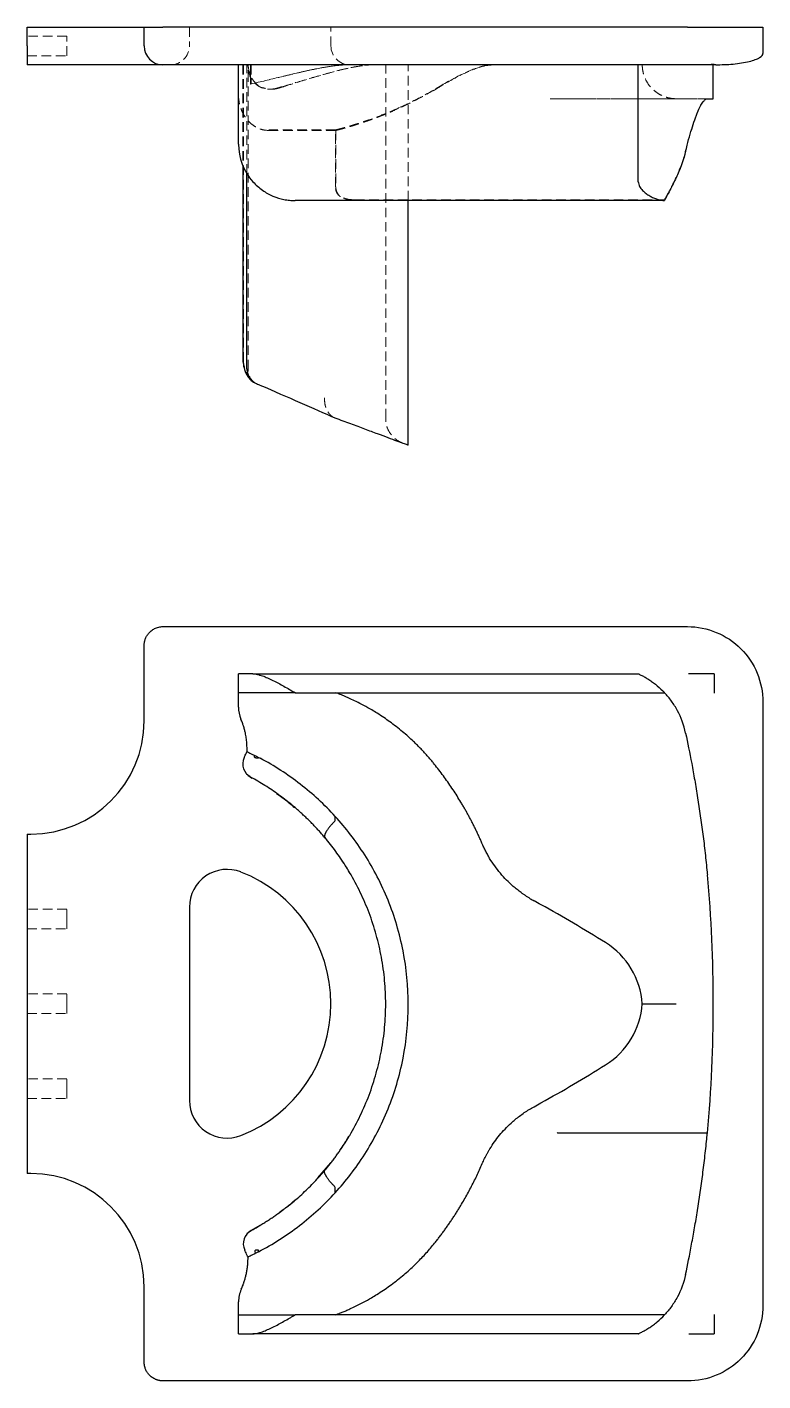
# Model space of a CAD drawing. Header units: millimetres. Extents: x 34 to 253, y 7 to 186.
# Drawn here: x 34.3 to 131.7, y 7 to 186.4 of the extents above; entities that cross this region are included whole.
import ezdxf

# ---------------------------------------------------------------- set-up
doc = ezdxf.new("R2010")
doc.units = ezdxf.units.MM
doc.linetypes.add('HIDDEN', pattern=[1.905, 1.27, -0.635])

msp = doc.modelspace()

# ---------------------------------------------------------------- linework, layer by layer
at = {"color": 7, "linetype": 'Continuous', "lineweight": 25}
for p, q in [((34.27, 183.93), (34.27, 186.43)), ((34.27, 186.43), (34.78, 186.43)), ((34.78, 186.43), (49.78, 186.43)), ((49.78, 184.28), (49.78, 186.43)), ((49.78, 186.43), (52.27, 186.43)), ((121.73, 186.43), (52.27, 186.43)), ((121.73, 186.43), (131.72, 186.43)), ((131.72, 186.43), (131.72, 182.93)), ((34.27, 183.93), (34.27, 181.44)), ((34.78, 181.44), (34.27, 181.44)), ((52.27, 181.44), (34.78, 181.44)), ((121.73, 181.44), (52.27, 181.44)), ((62.27, 170.94), (62.27, 181.44)), ((115.22, 165.94), (115.22, 181.44)), ((125.28, 181.44), (121.88, 181.44)), ((125.14, 176.94), (125.14, 181.44)), ((125.28, 181.44), (125.28, 181.47)), ((124.32, 176.94), (124.37, 176.94)), ((124.37, 176.94), (125.14, 176.94)), ((62.84, 168.08), (62.84, 142.61)), ((63.39, 141.17), (63.39, 167)), ((118.69, 163.45), (69.77, 163.45)), ((84.76, 131.02), (84.76, 163.45)), ((118.7, 163.45), (118.69, 163.45)), ((118.7, 163.55), (118.7, 163.45)), ((52.27, 106.99), (121.73, 106.99)), ((49.78, 94.5), (49.78, 100.74)), ((62.27, 98.23), (62.27, 100.74)), ((64.18, 100.74), (62.27, 100.74)), ((64.18, 100.74), (115.22, 100.74)), ((125.28, 100.74), (121.88, 100.74)), ((125.28, 100.74), (125.28, 98.19)), ((69.77, 98.23), (62.27, 98.23)), ((62.27, 96.31), (62.27, 98.23)), ((69.77, 98.23), (118.7, 98.23)), ((131.72, 97), (131.72, 17.04)), ((63.33, 87.48), (63.81, 87.13)), ((63.88, 87.03), (64.08, 86.92)), ((75.08, 81.38), (75.08, 81.84)), ((34.27, 79.51), (34.27, 77.01)), ((34.27, 79.51), (34.78, 79.51)), ((73.69, 79.05), (73.84, 78.87)), ((34.27, 77.01), (34.27, 37.03)), ((55.77, 69.82), (55.77, 44.21)), ((104.59, 39.91), (124.36, 39.91)), ((34.27, 37.03), (34.27, 34.53)), ((72.79, 33.96), (74.48, 35.95)), ((34.78, 34.53), (34.27, 34.53)), ((75.08, 31.98), (75.08, 32.6)), ((63.92, 26.99), (65.12, 27.7)), ((63.87, 26.89), (63.39, 26.54)), ((64.93, 24.16), (64.93, 24.31)), ((49.78, 13.29), (49.78, 19.53)), ((62.27, 15.79), (62.27, 17.52)), ((62.27, 13.29), (62.27, 15.79)), ((62.27, 15.79), (69.77, 15.79)), ((118.68, 15.79), (69.77, 15.79)), ((125.28, 15.84), (125.28, 13.29)), ((62.27, 13.29), (64.18, 13.29)), ((115.22, 13.29), (64.18, 13.29)), ((121.89, 13.29), (125.28, 13.29)), ((121.73, 7.04), (52.27, 7.04))]:
    msp.add_line(p, q, dxfattribs=at)
at = {"color": 7, "linetype": 'HIDDEN', "lineweight": 18}
for p, q in [((39.52, 185.25), (34.27, 185.25)), ((39.52, 182.62), (39.52, 185.25)), ((55.77, 186.43), (55.77, 183.93)), ((74.51, 183.93), (74.51, 186.43)), ((34.27, 182.62), (39.52, 182.62)), ((62.84, 181.44), (62.84, 168.08)), ((62.91, 181.44), (62.91, 142.58)), ((63.39, 167), (63.39, 181.44)), ((63.43, 181.26), (63.4, 181.43)), ((63.53, 141.08), (63.53, 181.44)), ((63.55, 181.34), (63.53, 181.44)), ((63.88, 181.44), (63.88, 178.88)), ((63.88, 178.88), (63.88, 181.44)), ((63.92, 181.44), (63.92, 178.93)), ((63.95, 181.44), (63.95, 178.93)), ((81.76, 134.56), (81.76, 181.44)), ((84.76, 163.45), (84.76, 181.44)), ((125.14, 181.44), (125.14, 176.94)), ((63.88, 178.88), (63.88, 178.88)), ((63.92, 178.93), (63.95, 178.93)), ((124.31, 176.94), (103.53, 176.94)), ((103.56, 176.94), (103.54, 176.94)), ((103.56, 176.94), (104.47, 176.94)), ((124.33, 176.94), (103.86, 176.94)), ((103.86, 176.94), (104.49, 176.94)), ((104.57, 176.94), (124.32, 176.94)), ((75.11, 172.8), (66.27, 172.8)), ((75.16, 172.74), (66.27, 172.74)), ((75.11, 165.26), (75.11, 172.8)), ((75.16, 172.74), (75.16, 165.27)), ((64.18, 165.94), (64.29, 165.82)), ((77.59, 163.55), (77.67, 163.55)), ((77.67, 163.55), (118.7, 163.55)), ((118.68, 163.55), (118.68, 163.45)), ((65.04, 139.01), (64.93, 139.06)), ((39.52, 69.57), (34.27, 69.57)), ((39.52, 68.26), (39.52, 69.57)), ((39.52, 66.95), (39.52, 68.26)), ((34.27, 66.95), (39.52, 66.95)), ((39.52, 58.33), (34.27, 58.33)), ((39.52, 57.02), (39.52, 58.33)), ((34.27, 55.71), (39.52, 55.71)), ((39.52, 55.71), (39.52, 57.02)), ((39.52, 47.08), (34.27, 47.08)), ((39.52, 45.77), (39.52, 47.08)), ((39.52, 44.46), (39.52, 45.77)), ((34.27, 44.46), (39.52, 44.46))]:
    msp.add_line(p, q, dxfattribs=at)
at = {"color": 7, "linetype": 'HIDDEN', "lineweight": 18, "flags": 128}
msp.add_lwpolyline([(131.72, 182.93), (131.72, 182.93)], dxfattribs=at)
at = {"color": 7, "linetype": 'Continuous', "lineweight": 25}
for centre, radius, start, end in [((52.27, 183.93), 2.5, 180, 270), ((69.77, 170.94), 7.5, 180, 221.8103), ((110.52, 90.57), 11.21, 43.1297, 43.2304), ((66.27, 96.31), 4, 180, 203.1782), ((34.78, 94.5), 14.99, 270, 0), ((64.84, 88.79), 2, 155.0365, 241.5179), ((60.77, 69.82), 5, 68.6763, 180), ((55.77, 57.02), 18.74, 291.3237, 68.6763), ((-44.11, 57.9), 169.25, 359.7024, 5.4959), ((108.89, 84.34), 15.59, 239.2376, 241.3463), ((11.9, -93.14), 186.66, 61.0189, 61.3463), ((11.9, -93.14), 186.66, 57.9762, 61.0189), ((105.37, 56.3), 10.4, 3.96, 57.9762), ((105.37, 57.74), 10.4, 302.0238, 356.04), ((-44.11, 56.14), 169.25, 354.4975, 0.2976), ((11.9, 207.18), 186.66, 298.9772, 302.0238), ((60.77, 44.21), 5, 180, 291.3237), ((11.9, 207.18), 186.66, 298.6537, 298.9772), ((34.78, 19.53), 14.99, 0, 90), ((64.9, 25.23), 2, 118.602, 205.1952), ((66.27, 17.52), 4, 155.5134, 180)]:
    msp.add_arc(centre, radius, start, end, dxfattribs=at)
at = {"color": 7, "linetype": 'HIDDEN', "lineweight": 18}
for centre, start, end in [((53.27, 183.93), 270, 0), ((77.01, 183.93), 180, 270)]:
    msp.add_arc(centre, 2.5, start, end, dxfattribs=at)
at = {"color": 7, "linetype": 'Continuous', "lineweight": 25}
for points, knots in [([(49.78, 183.93), (49.78, 183.93), (49.78, 183.96), (49.78, 184.04), (49.78, 184.07), (49.78, 184.16), (49.78, 184.21), (49.78, 184.28)], [0, 0, 0, 0, 0.5, 0.5, 0.75, 0.75, 1, 1, 1, 1]), ([(125.47, 181.44), (126.21, 181.44), (127, 181.47), (128.54, 181.61), (129.28, 181.73), (130.2, 181.95), (130.47, 182.03), (130.94, 182.2), (131.13, 182.29), (131.59, 182.57), (131.72, 182.76), (131.72, 182.93)], [0, 0, 0, 0, 0.25, 0.25, 0.5, 0.5, 0.625, 0.625, 0.75, 0.75, 1, 1, 1, 1]), ([(121.49, 169.95), (121.75, 171.07), (122.02, 172.06), (122.42, 173.35), (122.55, 173.75), (122.75, 174.31), (122.81, 174.48), (122.94, 174.82), (123, 174.98), (123.32, 175.73), (123.55, 176.18), (123.87, 176.63), (123.97, 176.75), (124.16, 176.9), (124.25, 176.94), (124.33, 176.94)], [0, 0, 0, 0, 0.25, 0.25, 0.375, 0.375, 0.4375, 0.4375, 0.5, 0.5, 0.75, 0.75, 0.875, 0.875, 1, 1, 1, 1]), ([(121.49, 169.95), (121.26, 168.98), (120.88, 167.95), (120.17, 166.34), (119.9, 165.79), (119.33, 164.68), (119.03, 164.12), (118.7, 163.55)], [0, 0, 0, 0, 0.5, 0.5, 0.75, 0.75, 1, 1, 1, 1]), ([(64.18, 165.94), (64.37, 165.73), (64.57, 165.53), (65, 165.15), (65.22, 164.98), (65.89, 164.5), (66.35, 164.25), (67.32, 163.84), (67.8, 163.69), (68.53, 163.54), (68.77, 163.51), (69.27, 163.46), (69.52, 163.45), (69.77, 163.45)], [0, 0, 0, 0, 0.125, 0.125, 0.25, 0.25, 0.5, 0.5, 0.75, 0.75, 0.875, 0.875, 1, 1, 1, 1]), ([(115.22, 165.94), (115.22, 165.83), (115.24, 165.72), (115.3, 165.51), (115.34, 165.4), (115.5, 165.12), (115.63, 164.95), (115.93, 164.65), (116.08, 164.52), (116.4, 164.27), (116.57, 164.17), (116.9, 163.97), (117.07, 163.89), (117.4, 163.73), (117.57, 163.67), (118.06, 163.51), (118.38, 163.45), (118.69, 163.45)], [0, 0, 0, 0, 0.0625, 0.0625, 0.125, 0.125, 0.25, 0.25, 0.375, 0.375, 0.5, 0.5, 0.625, 0.625, 0.75, 0.75, 1, 1, 1, 1]), ([(62.84, 142.61), (62.85, 142.38), (62.86, 141.86), (63.06, 140.98), (63.41, 140.21), (63.86, 139.65), (64.16, 139.45), (64.32, 139.35)], [0, 0, 0, 0, 0.170434, 0.384392, 0.655395, 0.818376, 1, 1, 1, 1]), ([(63.39, 141.17), (63.39, 140.98), (63.41, 140.8), (63.5, 140.43), (63.56, 140.26), (63.73, 139.93), (63.83, 139.78), (64.07, 139.52), (64.21, 139.41), (64.36, 139.32)], [0, 0, 0, 0, 0.25, 0.25, 0.5, 0.5, 0.75, 0.75, 1, 1, 1, 1]), ([(75.08, 134.61), (73.67, 135.23), (72.12, 135.91), (68.78, 137.37), (67.01, 138.15), (65.16, 138.96)], [0, 0, 0, 0, 0.5, 0.5, 1, 1, 1, 1]), ([(84.75, 131.02), (84.72, 131.03), (84.66, 131.05), (84.14, 131.24), (83.31, 131.55), (82.16, 131.98), (80.73, 132.51), (79.06, 133.13), (77.19, 133.83), (75.78, 134.35), (75.08, 134.61)], [0, 0, 0, 0, 0.124339, 0.25417, 0.383129, 0.510776, 0.636683, 0.76044, 0.881663, 1, 1, 1, 1]), ([(49.78, 104.49), (49.78, 104.53), (49.78, 104.61), (49.79, 104.72), (49.8, 104.83), (49.81, 104.93), (49.83, 105.03), (49.87, 105.16), (49.94, 105.4), (50.09, 105.73), (50.35, 106.11), (50.71, 106.46), (51.08, 106.7), (51.42, 106.85), (51.7, 106.93), (51.98, 106.98), (52.18, 106.99), (52.27, 106.99)], [0, 0, 0, 0, 0.03183, 0.060914, 0.091392, 0.121241, 0.142943, 0.179453, 0.237279, 0.358324, 0.473464, 0.597984, 0.727397, 0.794175, 0.86179, 0.930361, 1, 1, 1, 1]), ([(121.73, 106.99), (123.03, 106.99), (124.34, 106.73), (126.76, 105.73), (127.87, 104.99), (129.72, 103.14), (130.46, 102.03), (131.46, 99.61), (131.72, 98.3), (131.72, 97)], [0, 0, 0, 0, 0.25, 0.25, 0.5, 0.5, 0.75, 0.75, 1, 1, 1, 1]), ([(49.78, 100.74), (49.78, 101.37), (49.78, 102), (49.78, 102.94), (49.78, 103.25), (49.78, 103.88), (49.78, 104.19), (49.78, 104.49)], [0, 0, 0, 0, 0.5, 0.5, 0.75, 0.75, 1, 1, 1, 1]), ([(64.18, 100.74), (64.37, 100.74), (64.57, 100.71), (65, 100.62), (65.22, 100.55), (65.89, 100.31), (66.35, 100.1), (67.32, 99.62), (67.8, 99.36), (68.53, 98.95), (68.77, 98.81), (69.27, 98.53), (69.52, 98.39), (69.77, 98.24)], [0, 0, 0, 0, 0.125, 0.125, 0.25, 0.25, 0.5, 0.5, 0.75, 0.75, 0.875, 0.875, 1, 1, 1, 1]), ([(115.22, 100.74), (115.22, 100.74), (115.24, 100.73), (115.3, 100.7), (115.34, 100.68), (115.5, 100.61), (115.63, 100.54), (115.93, 100.39), (116.08, 100.3), (116.4, 100.11), (116.57, 100), (116.9, 99.78), (117.07, 99.67), (117.4, 99.42), (117.57, 99.28), (118.06, 98.87), (118.38, 98.57), (118.69, 98.24)], [0, 0, 0, 0, 0.0625, 0.0625, 0.125, 0.125, 0.25, 0.25, 0.375, 0.375, 0.5, 0.5, 0.625, 0.625, 0.75, 0.75, 1, 1, 1, 1]), ([(88.36, 88.58), (88.25, 88.72), (88.03, 88.99), (87.7, 89.39), (87.35, 89.79), (87, 90.19), (86.63, 90.58), (86.25, 90.98), (85.86, 91.37), (85.12, 92.09), (83.95, 93.13), (82.62, 94.16), (81.49, 94.96), (80.69, 95.48), (79.81, 96.01), (78.88, 96.54), (77.93, 97.03), (77.1, 97.42), (76.4, 97.73), (75.77, 98), (75.36, 98.15), (75.16, 98.23)], [0, 0, 0, 0, 0.0294361, 0.0593932, 0.0898742, 0.1208819, 0.1524189, 0.1844879, 0.2170911, 0.250231, 0.3680186, 0.4984813, 0.5572348, 0.6230792, 0.6749158, 0.7484637, 0.8210793, 0.8742293, 0.9199157, 0.9618387, 1, 1, 1, 1]), ([(121.49, 92.88), (121.26, 93.98), (120.88, 94.96), (120.17, 96.3), (119.9, 96.72), (119.33, 97.51), (119.03, 97.88), (118.7, 98.23)], [0, 0, 0, 0, 0.5, 0.5, 0.75, 0.75, 1, 1, 1, 1]), ([(63.4, 90.98), (63.39, 91.08), (63.39, 91.28), (63.37, 91.59), (63.34, 91.91), (63.3, 92.24), (63.24, 92.57), (63.17, 92.95), (63.07, 93.37), (62.94, 93.81), (62.78, 94.27), (62.66, 94.57), (62.59, 94.74)], [0, 0, 0, 0, 0.076259, 0.155301, 0.237131, 0.32175, 0.409162, 0.499368, 0.617875, 0.748967, 0.856323, 1, 1, 1, 1]), ([(121.49, 92.88), (121.75, 91.62), (122.02, 90.27), (122.42, 88.13), (122.55, 87.4), (122.75, 86.27), (122.81, 85.89), (122.94, 85.11), (123, 84.72), (123.32, 82.75), (123.55, 81.13), (123.87, 78.66), (123.97, 77.83), (124.16, 76.15), (124.25, 75.3), (124.33, 74.44)], [0, 0, 0, 0, 0.25, 0.25, 0.375, 0.375, 0.4375, 0.4375, 0.5, 0.5, 0.75, 0.75, 0.875, 0.875, 1, 1, 1, 1]), ([(63.03, 89.64), (63.03, 89.64), (63.03, 89.65), (63.07, 89.72), (63.09, 89.77), (63.15, 89.91), (63.19, 89.99), (63.28, 90.19), (63.33, 90.3), (63.39, 90.42)], [0, 0, 0, 0, 0.25, 0.25, 0.5, 0.5, 0.75, 0.75, 1, 1, 1, 1]), ([(63.39, 90.42), (63.39, 90.42), (63.41, 90.41), (63.5, 90.37), (63.56, 90.34), (63.73, 90.26), (63.83, 90.21), (64.07, 90.1), (64.21, 90.03), (64.36, 89.95)], [0, 0, 0, 0, 0.25, 0.25, 0.5, 0.5, 0.75, 0.75, 1, 1, 1, 1]), ([(64.36, 89.95), (64.34, 89.9), (64.33, 89.84), (64.34, 89.75), (64.35, 89.72), (64.39, 89.68), (64.41, 89.66), (64.44, 89.66)], [0, 0, 0, 0, 0.5, 0.5, 0.75, 0.75, 1, 1, 1, 1]), ([(64.44, 89.66), (64.48, 89.65), (64.57, 89.62), (64.68, 89.6), (64.77, 89.59), (64.83, 89.59), (64.87, 89.6), (64.9, 89.61), (64.92, 89.63), (64.93, 89.65), (64.93, 89.66)], [0, 0, 0, 0, 0.250296, 0.500451, 0.660368, 0.786322, 0.843984, 0.893354, 0.948704, 1, 1, 1, 1]), ([(75.08, 81.84), (73.67, 83.39), (72.12, 84.82), (68.78, 87.41), (67.01, 88.56), (65.16, 89.54)], [0, 0, 0, 0, 0.5, 0.5, 1, 1, 1, 1]), ([(94.56, 78.19), (94.49, 78.35), (94.35, 78.66), (94.14, 79.13), (93.93, 79.6), (93.71, 80.06), (93.48, 80.53), (93.24, 80.99), (93, 81.45), (92.76, 81.91), (92.51, 82.37), (92.25, 82.82), (91.99, 83.28), (91.64, 83.86), (91.21, 84.57), (90.68, 85.39), (90.12, 86.21), (89.55, 87.01), (88.96, 87.81), (88.56, 88.32), (88.36, 88.58)], [0, 0, 0, 0, 0.0402865, 0.0807794, 0.1214881, 0.1624219, 0.2035899, 0.2450012, 0.2866646, 0.3285888, 0.3707823, 0.4132535, 0.4560105, 0.4990614, 0.5800446, 0.6619684, 0.7448805, 0.8288272, 0.9138528, 1, 1, 1, 1]), ([(73.72, 79.02), (73.6, 79.16), (73.36, 79.45), (72.98, 79.87), (72.59, 80.29), (72.2, 80.71), (71.8, 81.12), (71.38, 81.53), (70.96, 81.93), (70.53, 82.33), (70.09, 82.72), (69.64, 83.11), (69.07, 83.58), (68.37, 84.13), (67.54, 84.75), (66.67, 85.35), (65.77, 85.94), (64.84, 86.5), (64.21, 86.86), (63.88, 87.03)], [0, 0, 0, 0, 0.043349, 0.087032, 0.131049, 0.175401, 0.220091, 0.265118, 0.310485, 0.356193, 0.402242, 0.448634, 0.49537, 0.57562, 0.657406, 0.740733, 0.825605, 0.912026, 1, 1, 1, 1]), ([(67.31, 84.87), (67.65, 84.64), (68.48, 84.08), (69.24, 83.42), (69.69, 83.03)], [0, 0, 0, 0, 0.412796, 1, 1, 1, 1]), ([(75.03, 81.22), (74.99, 81.18), (74.91, 81.1), (74.79, 80.97), (74.67, 80.84), (74.55, 80.71), (74.44, 80.58), (74.33, 80.45), (74.23, 80.33), (74.14, 80.2), (74.05, 80.08), (73.97, 79.96), (73.91, 79.87), (73.86, 79.79), (73.82, 79.71), (73.78, 79.62), (73.73, 79.52), (73.7, 79.42), (73.67, 79.3), (73.66, 79.19), (73.67, 79.09), (73.7, 79.04), (73.72, 79.02)], [0, 0, 0, 0, 0.042279, 0.085347, 0.12916, 0.173669, 0.218818, 0.264547, 0.310788, 0.357469, 0.404515, 0.451847, 0.49938, 0.523078, 0.555257, 0.595849, 0.64472, 0.70164, 0.766246, 0.838014, 0.916234, 1, 1, 1, 1]), ([(75.08, 31.98), (76.48, 33.51), (77.8, 35.22), (80.17, 38.94), (81.21, 40.95), (82.94, 45.23), (83.61, 47.48), (84.52, 52.13), (84.76, 54.52), (84.76, 59.3), (84.52, 61.69), (83.61, 66.34), (82.94, 68.59), (81.21, 72.87), (80.17, 74.88), (77.8, 78.6), (76.48, 80.31), (75.08, 81.84)], [0, 0, 0, 0, 0.125, 0.125, 0.25, 0.25, 0.375, 0.375, 0.5, 0.5, 0.625, 0.625, 0.75, 0.75, 0.875, 0.875, 1, 1, 1, 1]), ([(73.72, 34.97), (73.84, 35.12), (74.09, 35.41), (74.45, 35.86), (74.8, 36.31), (75.14, 36.77), (75.47, 37.23), (75.79, 37.69), (76.11, 38.16), (76.41, 38.63), (76.71, 39.1), (77.41, 40.27), (78.43, 42.17), (79.61, 44.93), (80.55, 47.81), (81.25, 50.81), (81.67, 53.88), (81.81, 56.99), (81.67, 60.11), (81.25, 63.17), (80.55, 66.18), (79.61, 69.05), (78.43, 71.81), (77.32, 73.88), (76.41, 75.36), (75.8, 76.3), (75.14, 77.22), (74.45, 78.13), (73.97, 78.72), (73.72, 79.02)], [0, 0, 0, 0, 0.012289, 0.024515, 0.036678, 0.048779, 0.060817, 0.072794, 0.084709, 0.096562, 0.108355, 0.120087, 0.182821, 0.244352, 0.308293, 0.371464, 0.435866, 0.500002, 0.564138, 0.628541, 0.691711, 0.755653, 0.817183, 0.879917, 0.903441, 0.927209, 0.951223, 0.975485, 1, 1, 1, 1]), ([(100.91, 70.94), (100.8, 71.01), (100.59, 71.14), (100.28, 71.34), (99.98, 71.54), (99.69, 71.75), (99.42, 71.95), (99.16, 72.16), (98.66, 72.56), (97.98, 73.18), (97.13, 74.07), (96.37, 75.02), (95.79, 75.86), (95.37, 76.55), (95.08, 77.09), (94.8, 77.64), (94.64, 78.01), (94.56, 78.19)], [0, 0, 0, 0, 0.038622, 0.076313, 0.113072, 0.1489, 0.183796, 0.217762, 0.250797, 0.379299, 0.500427, 0.627079, 0.748874, 0.812802, 0.875961, 0.938359, 1, 1, 1, 1]), ([(115.74, 57.02), (115.74, 57.02), (115.77, 57.02), (115.89, 57.02), (115.97, 57.02), (116.2, 57.02), (116.34, 57.02), (116.66, 57.02), (116.85, 57.02), (117.27, 57.02), (117.5, 57.02), (117.99, 57.02), (118.25, 57.02), (118.79, 57.02), (119.07, 57.02), (119.51, 57.02), (119.66, 57.02), (119.95, 57.02), (120.1, 57.02), (120.25, 57.02)], [0, 0, 0, 0, 0.125, 0.125, 0.25, 0.25, 0.375, 0.375, 0.5, 0.5, 0.625, 0.625, 0.75, 0.75, 0.875, 0.875, 0.9375, 0.9375, 1, 1, 1, 1]), ([(94.56, 35.84), (94.61, 35.96), (94.7, 36.18), (94.86, 36.51), (95.02, 36.83), (95.2, 37.16), (95.38, 37.48), (95.69, 38.01), (96.16, 38.73), (96.83, 39.6), (97.57, 40.44), (98.27, 41.12), (98.92, 41.69), (99.5, 42.15), (99.91, 42.44), (100.12, 42.59)], [0, 0, 0, 0, 0.040873, 0.082045, 0.123517, 0.16529, 0.207367, 0.249749, 0.372082, 0.49865, 0.620915, 0.749464, 0.82889, 0.912401, 1, 1, 1, 1]), ([(104.49, 39.94), (104.5, 39.92), (104.52, 39.92), (104.55, 39.91), (104.57, 39.91), (104.59, 39.91)], [0, 0, 0, 0, 0.5, 0.5, 1, 1, 1, 1]), ([(75.69, 37.57), (75.75, 37.66), (76.18, 38.25), (76.56, 38.87), (76.89, 39.41)], [0, 0, 0, 0, 0.146123, 1, 1, 1, 1]), ([(121.49, 21.15), (121.75, 22.4), (122.02, 23.74), (122.41, 25.86), (122.54, 26.58), (122.74, 27.7), (122.8, 28.08), (122.93, 28.85), (122.99, 29.23), (123.3, 31.19), (123.53, 32.78), (123.85, 35.23), (123.95, 36.06), (124.14, 37.72), (124.23, 38.57), (124.31, 39.41)], [0, 0, 0, 0, 0.25, 0.25, 0.375, 0.375, 0.4375, 0.4375, 0.5, 0.5, 0.75, 0.75, 0.875, 0.875, 1, 1, 1, 1]), ([(63.95, 26.99), (64.12, 27.08), (64.47, 27.27), (64.99, 27.57), (65.49, 27.88), (65.99, 28.19), (66.48, 28.51), (66.96, 28.83), (67.43, 29.16), (67.88, 29.49), (68.33, 29.83), (68.77, 30.17), (69.34, 30.63), (70.04, 31.21), (70.83, 31.93), (71.6, 32.67), (72.34, 33.42), (73.05, 34.18), (73.5, 34.71), (73.72, 34.97)], [0, 0, 0, 0, 0.048159, 0.095859, 0.143101, 0.189885, 0.236212, 0.282083, 0.327499, 0.37246, 0.416967, 0.46102, 0.504621, 0.590023, 0.674281, 0.7574, 0.839388, 0.920252, 1, 1, 1, 1]), ([(75.03, 32.76), (74.99, 32.81), (74.91, 32.89), (74.79, 33.02), (74.67, 33.15), (74.55, 33.27), (74.44, 33.4), (74.33, 33.53), (74.23, 33.66), (74.14, 33.78), (74.05, 33.91), (73.97, 34.02), (73.91, 34.12), (73.86, 34.21), (73.81, 34.3), (73.76, 34.41), (73.71, 34.52), (73.67, 34.65), (73.66, 34.77), (73.67, 34.88), (73.7, 34.94), (73.72, 34.97)], [0, 0, 0, 0, 0.042301, 0.085387, 0.129212, 0.173728, 0.21888, 0.264608, 0.310844, 0.357518, 0.404555, 0.451875, 0.499396, 0.528608, 0.56793, 0.617263, 0.676398, 0.744961, 0.822364, 0.907754, 1, 1, 1, 1]), ([(88.36, 25.45), (88.47, 25.59), (88.69, 25.87), (89.02, 26.3), (89.34, 26.73), (89.65, 27.16), (89.96, 27.6), (90.27, 28.04), (90.57, 28.48), (90.86, 28.93), (91.15, 29.38), (91.43, 29.83), (91.77, 30.39), (92.17, 31.06), (92.61, 31.84), (93.03, 32.63), (93.44, 33.43), (93.83, 34.23), (94.2, 35.03), (94.44, 35.57), (94.56, 35.84)], [0, 0, 0, 0, 0.046916, 0.093497, 0.139749, 0.185678, 0.231293, 0.276599, 0.321606, 0.366319, 0.410748, 0.454899, 0.498781, 0.572731, 0.645826, 0.718107, 0.789618, 0.860406, 0.930517, 1, 1, 1, 1]), ([(64.93, 24.16), (66.82, 25.15), (68.64, 26.31), (72.05, 28.94), (73.64, 30.4), (75.08, 31.98)], [0, 0, 0, 0, 0.5, 0.5, 1, 1, 1, 1]), ([(67.67, 29.38), (67.9, 29.54), (68.68, 30.07), (69.39, 30.7), (69.9, 31.14)], [0, 0, 0, 0, 0.2969564, 1, 1, 1, 1]), ([(75.11, 15.79), (75.26, 15.84), (75.56, 15.96), (76.02, 16.14), (76.51, 16.35), (77.1, 16.61), (77.88, 16.98), (78.83, 17.47), (79.77, 18), (80.65, 18.53), (81.46, 19.05), (82.59, 19.85), (83.93, 20.89), (85.19, 22), (86.08, 22.88), (86.69, 23.51), (87.28, 24.15), (87.83, 24.8), (88.18, 25.23), (88.36, 25.45)], [0, 0, 0, 0, 0.028146, 0.058486, 0.091019, 0.125746, 0.177754, 0.251471, 0.324423, 0.376912, 0.442337, 0.501547, 0.631874, 0.749809, 0.802546, 0.853924, 0.903951, 0.952639, 1, 1, 1, 1]), ([(63.53, 23.46), (63.46, 23.6), (63.4, 23.73), (63.29, 23.96), (63.25, 24.06), (63.17, 24.22), (63.14, 24.28), (63.1, 24.36), (63.1, 24.38), (63.1, 24.38)], [0, 0, 0, 0, 0.25, 0.25, 0.5, 0.5, 0.75, 0.75, 1, 1, 1, 1]), ([(64.55, 23.96), (64.39, 23.88), (64.25, 23.81), (64, 23.69), (63.89, 23.63), (63.71, 23.55), (63.64, 23.52), (63.55, 23.47), (63.53, 23.46), (63.53, 23.46)], [0, 0, 0, 0, 0.25, 0.25, 0.5, 0.5, 0.75, 0.75, 1, 1, 1, 1]), ([(64.52, 24.35), (64.48, 24.34), (64.45, 24.31), (64.42, 24.24), (64.42, 24.19), (64.44, 24.07), (64.48, 24), (64.55, 23.96)], [0, 0, 0, 0, 0.25, 0.25, 0.5, 0.5, 1, 1, 1, 1]), ([(64.93, 24.31), (64.93, 24.32), (64.93, 24.34), (64.92, 24.36), (64.9, 24.37), (64.87, 24.38), (64.83, 24.39), (64.79, 24.39), (64.72, 24.39), (64.63, 24.37), (64.55, 24.36), (64.52, 24.35)], [0, 0, 0, 0, 0.047662, 0.093413, 0.144058, 0.207114, 0.287617, 0.383721, 0.502274, 0.751168, 1, 1, 1, 1]), ([(62.63, 19.18), (62.67, 19.28), (62.76, 19.47), (62.86, 19.72), (62.93, 19.92), (63.03, 20.2), (63.14, 20.56), (63.27, 21.05), (63.37, 21.54), (63.45, 22.04), (63.5, 22.53), (63.52, 22.84), (63.52, 23)], [0, 0, 0, 0, 0.085673, 0.155937, 0.210793, 0.250238, 0.38263, 0.500149, 0.635335, 0.7637, 0.885252, 1, 1, 1, 1]), ([(121.49, 21.15), (121.25, 20.04), (120.87, 19.06), (120.15, 17.72), (119.89, 17.29), (119.31, 16.5), (119.01, 16.13), (118.68, 15.79)], [0, 0, 0, 0, 0.5, 0.5, 0.75, 0.75, 1, 1, 1, 1]), ([(131.72, 17.04), (131.72, 15.73), (131.46, 14.42), (130.46, 12), (129.72, 10.9), (127.87, 9.05), (126.76, 8.3), (124.34, 7.3), (123.03, 7.04), (121.73, 7.04)], [0, 0, 0, 0, 0.25, 0.25, 0.5, 0.5, 0.75, 0.75, 1, 1, 1, 1]), ([(64.18, 13.29), (64.37, 13.29), (64.57, 13.32), (65, 13.41), (65.22, 13.48), (65.89, 13.72), (66.35, 13.93), (67.31, 14.41), (67.8, 14.67), (68.53, 15.08), (68.77, 15.22), (69.14, 15.43), (69.27, 15.5), (69.45, 15.61), (69.52, 15.65), (69.61, 15.7), (69.64, 15.72), (69.69, 15.75), (69.7, 15.75), (69.73, 15.77), (69.73, 15.77), (69.75, 15.78), (69.76, 15.79), (69.77, 15.79)], [0, 0, 0, 0, 0.125, 0.125, 0.25, 0.25, 0.5, 0.5, 0.75, 0.75, 0.875, 0.875, 0.9375, 0.9375, 0.96875, 0.96875, 0.984375, 0.984375, 0.992188, 0.992188, 0.996094, 0.996094, 1, 1, 1, 1]), ([(115.22, 13.29), (115.22, 13.29), (115.24, 13.3), (115.3, 13.33), (115.34, 13.35), (115.5, 13.43), (115.63, 13.49), (115.92, 13.65), (116.08, 13.73), (116.4, 13.93), (116.57, 14.03), (116.9, 14.25), (117.06, 14.36), (117.4, 14.61), (117.57, 14.75), (118.06, 15.16), (118.38, 15.46), (118.68, 15.79)], [0, 0, 0, 0, 0.0625, 0.0625, 0.125, 0.125, 0.25, 0.25, 0.375, 0.375, 0.5, 0.5, 0.625, 0.625, 0.75, 0.75, 1, 1, 1, 1]), ([(49.78, 9.54), (49.78, 9.85), (49.78, 10.16), (49.78, 10.78), (49.78, 11.09), (49.78, 12.03), (49.78, 12.66), (49.78, 13.29)], [0, 0, 0, 0, 0.25, 0.25, 0.5, 0.5, 1, 1, 1, 1]), ([(52.27, 7.04), (52.23, 7.04), (52.13, 7.05), (51.98, 7.06), (51.84, 7.08), (51.7, 7.11), (51.56, 7.15), (51.42, 7.19), (51.29, 7.24), (51.05, 7.36), (50.71, 7.57), (50.35, 7.92), (50.09, 8.3), (49.94, 8.63), (49.87, 8.87), (49.83, 9), (49.81, 9.1), (49.8, 9.2), (49.79, 9.31), (49.78, 9.42), (49.78, 9.5), (49.78, 9.54)], [0, 0, 0, 0, 0.034963, 0.069645, 0.104062, 0.138226, 0.172153, 0.205856, 0.239352, 0.272655, 0.402032, 0.52655, 0.641676, 0.76273, 0.820556, 0.857066, 0.878768, 0.908616, 0.939092, 0.964219, 1, 1, 1, 1])]:
    msp.add_open_spline(points, degree=3, knots=knots, dxfattribs=at)
at = {"color": 7, "linetype": 'HIDDEN', "lineweight": 18}
for points, knots in [([(67.37, 178.33), (67.15, 178.27), (66.93, 178.23), (66.48, 178.19), (66.25, 178.19), (65.79, 178.26), (65.57, 178.31), (65.24, 178.44), (65.13, 178.5), (64.92, 178.61), (64.72, 178.74), (64.53, 178.9), (64.36, 179.07), (64.27, 179.17), (64.03, 179.46), (63.9, 179.68), (63.57, 180.39), (63.44, 180.91), (63.4, 181.44)], [0, 0, 0, 0, 0.125, 0.125, 0.25, 0.25, 0.375, 0.375, 0.4375, 0.4375, 0.5, 0.5625, 0.5625, 0.625, 0.625, 0.75, 0.75, 1, 1, 1, 1]), ([(63.54, 181.44), (63.59, 181.02), (63.67, 180.4), (64.02, 179.65), (64.45, 179.03), (65.07, 178.51), (65.61, 178.36), (65.84, 178.3)], [0, 0, 0, 0, 0.2831802, 0.4237656, 0.5696989, 0.8174028, 1, 1, 1, 1]), ([(76.97, 181.44), (76.17, 181.44), (75.3, 181.35), (73.39, 181.07), (72.36, 180.87), (70.71, 180.5), (70.13, 180.37), (68.96, 180.09), (68.36, 179.95), (66.51, 179.5), (65.23, 179.19), (63.88, 178.88)], [0, 0, 0, 0, 0.25, 0.25, 0.5, 0.5, 0.625, 0.625, 0.75, 0.75, 1, 1, 1, 1]), ([(63.88, 178.88), (65.22, 179.19), (66.5, 179.5), (68.95, 180.09), (70.11, 180.37), (71.77, 180.74), (72.31, 180.85), (73.35, 181.05), (73.85, 181.14), (75.29, 181.35), (76.17, 181.44), (76.97, 181.44)], [0, 0, 0, 0, 0.25, 0.25, 0.5, 0.5, 0.625, 0.625, 0.75, 0.75, 1, 1, 1, 1]), ([(67.96, 178.51), (69.24, 178.89), (70.46, 179.26), (72.77, 179.95), (73.87, 180.26), (75.44, 180.67), (75.95, 180.8), (76.93, 181.02), (77.4, 181.11), (78.76, 181.35), (79.59, 181.44), (80.33, 181.44)], [0, 0, 0, 0, 0.25, 0.25, 0.5, 0.5, 0.625, 0.625, 0.75, 0.75, 1, 1, 1, 1]), ([(68.26, 178.55), (69.51, 178.93), (70.69, 179.3), (72.95, 179.97), (74.03, 180.29), (75.56, 180.69), (76.05, 180.81), (77.02, 181.03), (77.48, 181.12), (78.81, 181.35), (79.62, 181.44), (80.35, 181.44)], [0, 0, 0, 0, 0.25, 0.25, 0.5, 0.5, 0.625, 0.625, 0.75, 0.75, 1, 1, 1, 1]), ([(88.99, 178.62), (90.08, 179.27), (91.1, 179.82), (92.96, 180.71), (93.8, 181.04), (94.56, 181.24)], [0, 0, 0, 0, 0.5, 0.5, 1, 1, 1, 1]), ([(94.56, 181.22), (93.8, 181.01), (92.96, 180.67), (91.1, 179.77), (90.08, 179.22), (88.99, 178.56)], [0, 0, 0, 0, 0.5, 0.5, 1, 1, 1, 1]), ([(115.74, 181.44), (115.74, 181.14), (115.77, 180.85), (115.89, 180.27), (115.97, 179.99), (116.2, 179.44), (116.34, 179.18), (116.66, 178.69), (116.85, 178.46), (117.27, 178.05), (117.5, 177.86), (117.99, 177.53), (118.25, 177.39), (118.79, 177.17), (119.07, 177.08), (119.51, 177), (119.66, 176.97), (119.95, 176.95), (120.1, 176.94), (120.25, 176.94)], [0, 0, 0, 0, 0.125, 0.125, 0.25, 0.25, 0.375, 0.375, 0.5, 0.5, 0.625, 0.625, 0.75, 0.75, 0.875, 0.875, 0.9375, 0.9375, 1, 1, 1, 1]), ([(66.34, 178.21), (66.44, 178.2), (66.74, 178.17), (67.14, 178.23), (67.42, 178.31), (67.51, 178.33)], [0, 0, 0, 0, 0.247404, 0.768384, 1, 1, 1, 1]), ([(88.36, 178.18), (87.57, 177.72), (86.73, 177.25), (84.92, 176.32), (83.96, 175.86), (82.94, 175.41)], [0, 0, 0, 0, 0.5, 0.5, 1, 1, 1, 1]), ([(83.59, 175.77), (84.48, 176.17), (85.32, 176.58), (86.91, 177.41), (87.66, 177.82), (88.36, 178.24)], [0, 0, 0, 0, 0.5, 0.5, 1, 1, 1, 1]), ([(62.27, 177.49), (62.27, 176.91), (62.36, 176.35), (62.62, 175.53), (62.73, 175.26), (62.99, 174.76), (63.15, 174.52), (63.49, 174.06), (63.69, 173.85), (64.13, 173.47), (64.36, 173.31), (64.87, 173.03), (65.13, 172.92), (65.69, 172.78), (65.98, 172.74), (66.27, 172.74)], [0, 0, 0, 0, 0.25, 0.25, 0.375, 0.375, 0.5, 0.5, 0.625, 0.625, 0.75, 0.75, 0.875, 0.875, 1, 1, 1, 1]), ([(104.57, 176.94), (104.56, 176.94), (104.55, 176.94), (104.53, 176.94), (104.52, 176.94), (104.51, 176.94)], [0, 0, 0, 0, 0.5, 0.5, 1, 1, 1, 1]), ([(121.49, 170.02), (121.75, 171.13), (122.02, 172.11), (122.41, 173.39), (122.54, 173.79), (122.74, 174.33), (122.8, 174.51), (122.93, 174.84), (122.99, 175), (123.3, 175.74), (123.53, 176.18), (123.85, 176.64), (123.95, 176.75), (124.14, 176.9), (124.23, 176.94), (124.31, 176.94)], [0, 0, 0, 0, 0.25, 0.25, 0.375, 0.375, 0.4375, 0.4375, 0.5, 0.5, 0.75, 0.75, 0.875, 0.875, 1, 1, 1, 1]), ([(75.11, 172.8), (75.31, 172.85), (75.6, 172.93), (75.89, 173), (76.09, 173.06), (76.18, 173.08), (76.47, 173.16), (76.75, 173.24), (77.04, 173.33), (77.22, 173.38), (77.32, 173.41), (77.6, 173.5), (77.87, 173.58), (78.15, 173.67), (78.33, 173.73), (78.42, 173.76), (78.69, 173.85), (78.87, 173.91), (79.23, 174.03), (79.41, 174.09), (80.29, 174.4), (80.98, 174.67), (82.31, 175.2), (82.96, 175.48), (83.59, 175.77)], [0, 0, 0, 0, 0.0625, 0.09375, 0.09375, 0.125, 0.125, 0.1875, 0.21875, 0.21875, 0.25, 0.25, 0.3125, 0.34375, 0.34375, 0.375, 0.375, 0.4375, 0.4375, 0.5, 0.5, 0.75, 0.75, 1, 1, 1, 1]), ([(75.16, 172.74), (75.34, 172.78), (75.61, 172.85), (75.91, 172.93), (76.05, 172.97), (76.14, 172.99), (76.18, 173.01), (76.4, 173.07), (76.65, 173.14), (76.96, 173.23), (77.09, 173.27), (77.17, 173.29), (77.22, 173.3), (77.43, 173.37), (77.68, 173.44), (77.97, 173.54), (78.1, 173.58), (78.18, 173.61), (78.23, 173.62), (78.43, 173.69), (78.67, 173.77), (78.96, 173.86), (79.08, 173.91), (79.17, 173.94), (79.21, 173.95), (79.41, 174.02), (79.65, 174.1), (79.93, 174.21), (80.05, 174.25), (80.13, 174.28), (80.17, 174.29), (80.36, 174.37), (80.6, 174.45), (80.87, 174.56), (81.01, 174.61), (81.06, 174.64), (81.1, 174.65), (81.12, 174.66), (81.29, 174.72), (81.52, 174.82), (81.79, 174.92), (81.92, 174.98), (81.98, 175), (82.02, 175.02), (82.04, 175.03), (82.35, 175.16), (82.64, 175.28), (82.94, 175.41)], [0, 0, 0, 0, 0.0625, 0.09375, 0.109375, 0.109375, 0.125, 0.125, 0.1875, 0.21875, 0.234375, 0.234375, 0.25, 0.25, 0.3125, 0.34375, 0.359375, 0.359375, 0.375, 0.375, 0.4375, 0.46875, 0.484375, 0.484375, 0.5, 0.5, 0.5625, 0.59375, 0.609375, 0.609375, 0.625, 0.625, 0.6875, 0.71875, 0.734375, 0.742187, 0.742187, 0.75, 0.75, 0.8125, 0.84375, 0.859375, 0.867187, 0.867187, 0.875, 0.875, 1, 1, 1, 1]), ([(121.49, 170.02), (121.25, 169.03), (120.87, 168), (120.15, 166.37), (119.89, 165.82), (119.31, 164.69), (119.01, 164.12), (118.68, 163.55)], [0, 0, 0, 0, 0.5, 0.5, 0.75, 0.75, 1, 1, 1, 1]), ([(77.59, 163.55), (77.3, 163.55), (77.02, 163.56), (76.46, 163.66), (76.19, 163.73), (75.81, 163.93), (75.69, 164.01), (75.48, 164.2), (75.38, 164.31), (75.24, 164.56), (75.19, 164.69), (75.13, 164.97), (75.11, 165.11), (75.11, 165.26)], [0, 0, 0, 0, 0.25, 0.25, 0.5, 0.5, 0.625, 0.625, 0.75, 0.75, 0.875, 0.875, 1, 1, 1, 1]), ([(75.16, 165.27), (75.16, 165.12), (75.18, 164.98), (75.24, 164.7), (75.3, 164.56), (75.44, 164.32), (75.53, 164.2), (75.75, 164.01), (75.87, 163.93), (76.25, 163.74), (76.53, 163.66), (77.1, 163.56), (77.38, 163.55), (77.67, 163.55)], [0, 0, 0, 0, 0.125, 0.125, 0.25, 0.25, 0.375, 0.375, 0.5, 0.5, 0.75, 0.75, 1, 1, 1, 1]), ([(62.91, 142.58), (62.91, 142.36), (62.93, 141.86), (63.08, 141.2), (63.31, 140.61), (63.58, 140.14), (63.94, 139.68), (64.25, 139.45), (64.41, 139.34)], [0, 0, 0, 0, 0.174316, 0.391519, 0.520491, 0.664556, 0.824095, 1, 1, 1, 1]), ([(64.55, 139.24), (64.39, 139.32), (64.25, 139.43), (64, 139.68), (63.89, 139.83), (63.71, 140.15), (63.64, 140.33), (63.55, 140.7), (63.53, 140.89), (63.53, 141.08)], [0, 0, 0, 0, 0.25, 0.25, 0.5, 0.5, 0.75, 0.75, 1, 1, 1, 1]), ([(75.03, 134.63), (74.99, 134.65), (74.91, 134.69), (74.79, 134.76), (74.67, 134.84), (74.55, 134.93), (74.44, 135.03), (74.33, 135.14), (74.23, 135.27), (74.14, 135.4), (74.05, 135.54), (73.97, 135.69), (73.91, 135.83), (73.86, 135.95), (73.82, 136.06), (73.78, 136.21), (73.73, 136.4), (73.7, 136.62), (73.67, 136.88), (73.66, 137.17), (73.67, 137.5), (73.7, 137.73), (73.72, 137.85)], [0, 0, 0, 0, 0.042279, 0.085347, 0.12916, 0.173669, 0.218818, 0.264547, 0.310788, 0.357469, 0.404515, 0.451847, 0.49938, 0.523078, 0.555257, 0.595849, 0.64472, 0.70164, 0.766246, 0.838014, 0.916234, 1, 1, 1, 1]), ([(84.04, 131.28), (83.73, 131.43), (83.09, 131.73), (82.35, 132.53), (81.85, 133.5), (81.79, 134.21), (81.76, 134.56)], [0, 0, 0, 0, 0.24414, 0.5, 0.75586, 1, 1, 1, 1]), ([(75.63, 76.51), (75.74, 76.36), (76.22, 75.7), (76.64, 75), (76.97, 74.44)], [0, 0, 0, 0, 0.216861, 1, 1, 1, 1])]:
    msp.add_open_spline(points, degree=3, knots=knots, dxfattribs=at)
for points in [[(94.56, 181.22), (95.14, 181.38), (95.9, 181.44), (96.84, 181.44)], [(94.56, 181.24), (95.11, 181.38), (95.82, 181.44), (96.69, 181.44)], [(94.56, 181.24), (94.56, 181.24), (94.56, 181.24), (94.56, 181.24)], [(94.56, 181.22), (94.56, 181.22), (94.56, 181.22), (94.56, 181.22)], [(121.89, 181.44), (123.02, 181.44), (124.15, 181.43), (125.28, 181.47)], [(67.37, 178.33), (67.57, 178.39), (67.77, 178.45), (67.96, 178.51)], [(67.51, 178.33), (67.76, 178.4), (68.01, 178.48), (68.26, 178.55)], [(88.36, 178.24), (88.54, 178.34), (88.71, 178.45), (88.89, 178.55)], [(88.36, 178.18), (88.54, 178.29), (88.72, 178.4), (88.9, 178.51)], [(88.89, 178.55), (88.92, 178.57), (88.96, 178.6), (88.99, 178.62)], [(88.99, 178.56), (88.96, 178.54), (88.93, 178.53), (88.9, 178.51)], [(103.57, 176.94), (103.55, 176.94), (103.54, 176.94), (103.53, 176.94)], [(104.59, 176.94), (104.56, 176.94), (104.54, 176.94), (104.51, 176.94)]]:
    msp.add_open_spline(points, degree=3, dxfattribs=at)
at = {"color": 7, "linetype": 'Continuous', "lineweight": 25}
for points in [[(121.88, 181.44), (121.83, 181.44), (121.78, 181.44), (121.73, 181.44)], [(125.28, 181.47), (124.14, 181.43), (123.01, 181.44), (121.88, 181.44)], [(125.47, 181.44), (125.47, 181.44), (125.41, 181.44), (125.28, 181.44)], [(124.33, 176.94), (124.34, 176.94), (124.35, 176.94), (124.37, 176.94)], [(64.36, 139.32), (64.55, 139.23), (64.74, 139.15), (64.93, 139.06)], [(64.93, 139.06), (65.01, 139.03), (65.08, 138.99), (65.16, 138.96)], [(63.4, 90.42), (63.4, 90.6), (63.4, 90.79), (63.4, 90.98)], [(64.36, 89.95), (64.55, 89.86), (64.74, 89.76), (64.93, 89.66)], [(64.93, 89.66), (65.01, 89.62), (65.08, 89.58), (65.16, 89.54)], [(75.03, 81.22), (75.07, 81.26), (75.08, 81.32), (75.08, 81.38)], [(124.33, 74.44), (124.34, 74.33), (124.35, 74.22), (124.37, 74.11)], [(100.12, 42.59), (100.54, 42.87), (100.97, 43.14), (101.41, 43.37)], [(124.31, 39.41), (124.33, 39.58), (124.35, 39.74), (124.36, 39.91)], [(75.08, 32.6), (75.08, 32.66), (75.07, 32.72), (75.03, 32.76)], [(63.52, 23), (63.53, 23.15), (63.53, 23.31), (63.54, 23.47)], [(64.93, 24.16), (64.8, 24.09), (64.67, 24.03), (64.55, 23.96)]]:
    msp.add_open_spline(points, degree=3, dxfattribs=at)

doc.saveas('drawing.dxf')
